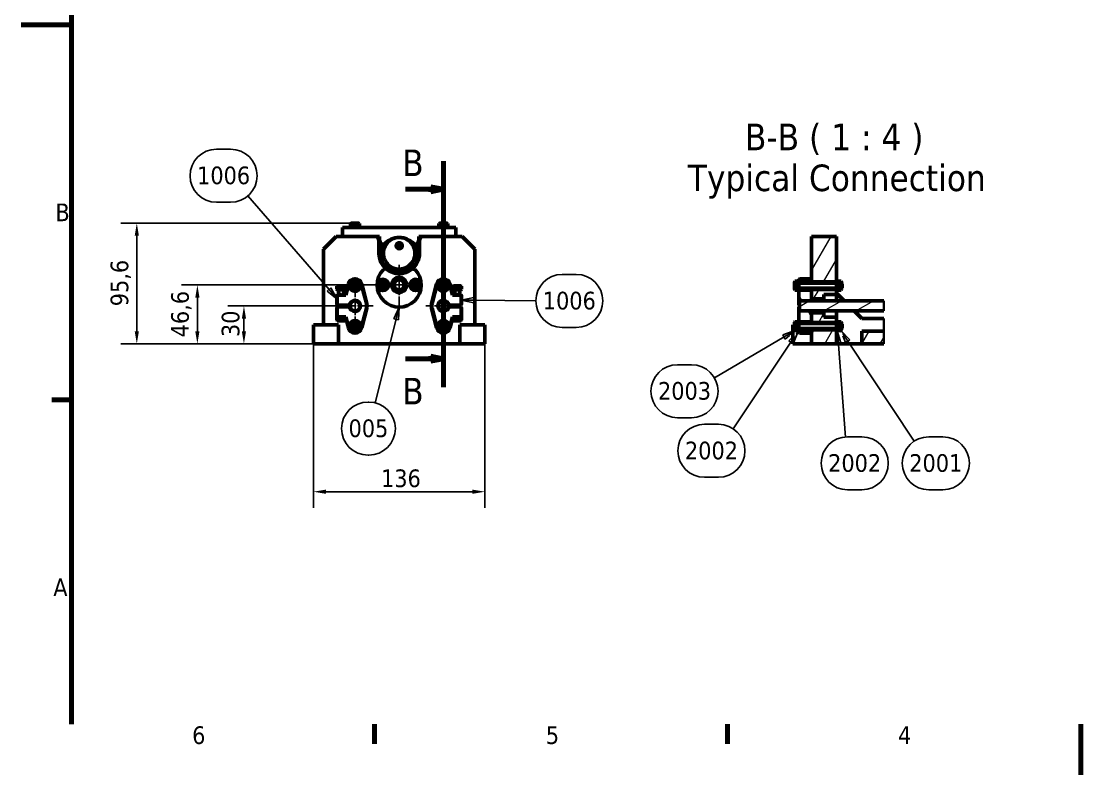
# Model space of a CAD drawing. Header units: millimetres. Extents: x -1205 to 1680, y -1175 to 1188.
# Drawn here: x 0 to 840, y 0 to 597 of the extents above; entities that cross this region are included whole.
import ezdxf

# ---------------------------------------------------------------- set-up
doc = ezdxf.new("R2010")
doc.units = ezdxf.units.MM
doc.header["$LTSCALE"] = 4
doc.linetypes.add('CHAIN', pattern=[0.3543, 0.2362, -0.0295, 0.0591, -0.0295])
for name, color, linetype, lineweight in [('Border (ISO)', 7, 'Continuous', 70), ('Center Mark (ISO)', 7, 'Continuous', 25), ('Dimension (ISO)', 7, 'Continuous', 25), ('Hatch (ISO)', 7, 'Continuous', 18), ('Section Line (ISO)', 7, 'CHAIN', 70), ('Symbol (ISO)', 7, 'Continuous', 25), ('Visible (ISO)', 7, 'Continuous', 50), ('Visible Narrow (ISO)', 7, 'Continuous', 35)]:
    doc.layers.add(name, color=color, linetype=linetype, lineweight=lineweight)
doc.styles.add('Label Text (ISO)', font='tahoma.ttf')
doc.styles.add('Note Text (ISO)', font='tahoma.ttf')
doc.dimstyles.new('Default - Method 1b (ISO)', dxfattribs={"dimscale": 4, "dimtxt": 3.5, "dimasz": 2.5, "dimexe": 3.175, "dimexo": 0, "dimgap": 0.762, "dimtad": 1, "dimtoh": 1, "dimrnd": 1e-08, "dimtxsty": 'Note Text (ISO)', "dimcen": 0.09, "dimdle": 10, "dimclrd": 256, "dimclre": 256, "dimclrt": 256, "dimazin": 2, "dimtfac": 1, "dimtmove": 0, "dimatfit": 3, "dimfxl": 0, "dimtolj": 1, "dimlwd": -1, "dimlwe": -1, "dimarcsym": 0})

# ---------------------------------------------------------------- blocks, each defined once
blk = doc.blocks.new('Borders Default Border')
at = {"layer": 'Border (ISO)'}
for p, q in [((10, 74.25), (6.1, 74.25)), ((70, 10), (70, 6.1)), ((140, 10), (140, 6.1))]:
    blk.add_line(p, q, dxfattribs=at)
at = {"layer": 'Border (ISO)', "flags": 128}
for points in [[(10, 10), (10, 287)], [(0, 148.5), (10, 148.5)], [(210, 0), (210, 10)]]:
    blk.add_lwpolyline(points, dxfattribs=at)
at = {"layer": 'Border (ISO)', "char_height": 3.5, "attachment_point": 7, "style": 'Note Text (ISO)'}
for s, insert in [('B', (6.78, 109.63)), ('A', (6.36, 35.38)), ('6', (33.88, 6.03)), ('5', (103.98, 6.03)), ('4', (173.78, 6.1))]:
    blk.add_mtext(s, dxfattribs=dict(at, insert=insert))
blk = doc.blocks.new('Balloon10')
at = {"layer": 'Symbol (ISO)'}
for p, q in [((41.51, 123.88), (38.73, 123.88)), ((61.01, 96.08), (44.94, 114.67)), ((41.51, 113.38), (38.73, 113.38)), ((61.38, 96.41), (60.63, 95.75)), ((60.63, 95.75), (62.64, 94.19)), ((61.01, 96.08), (62.64, 94.19)), ((62.64, 94.19), (61.38, 96.41))]:
    blk.add_line(p, q, dxfattribs=at)
at = {"layer": 'Symbol (ISO)', "flags": 128}
blk.add_lwpolyline([(60.63, 95.75), (62.64, 94.19)], dxfattribs=at)
at = {"layer": 'Symbol (ISO)'}
for centre, start, end in [((38.73, 118.63), 90, 270), ((41.51, 118.63), 270, 90)]:
    blk.add_arc(centre, 5.25, start, end, dxfattribs=at)
blk.add_solid([(60.63, 95.75), (62.64, 94.19), (61.38, 96.41), (60.63, 95.75)], dxfattribs=at)
at = {"layer": 'Symbol (ISO)', "insert": (40.12, 118.67), "char_height": 3.5, "attachment_point": 5, "style": 'Note Text (ISO)'}
blk.add_mtext('1006', dxfattribs=at)
blk = doc.blocks.new('Balloon11')
at = {"layer": 'Symbol (ISO)'}
for p, q in [((74.92, 92.62), (73.82, 90.32)), ((74.31, 90.2), (74.92, 92.62)), ((74.79, 90.07), (74.92, 92.62)), ((73.82, 90.32), (74.79, 90.07)), ((74.31, 90.2), (70.16, 73.63)), ((68.9, 73.8), (68.74, 73.8)), ((68.9, 63.3), (68.74, 63.3))]:
    blk.add_line(p, q, dxfattribs=at)
at = {"layer": 'Symbol (ISO)', "flags": 128}
blk.add_lwpolyline([(74.79, 90.07), (74.92, 92.62)], dxfattribs=at)
at = {"layer": 'Symbol (ISO)'}
for centre, start, end in [((68.74, 68.55), 90, 270), ((68.9, 68.55), 270, 90)]:
    blk.add_arc(centre, 5.25, start, end, dxfattribs=at)
blk.add_solid([(74.79, 90.07), (74.92, 92.62), (73.82, 90.32), (74.79, 90.07)], dxfattribs=at)
at = {"layer": 'Symbol (ISO)', "insert": (68.82, 68.59), "char_height": 3.5, "attachment_point": 5, "style": 'Note Text (ISO)'}
blk.add_mtext('005', dxfattribs=at)
blk = doc.blocks.new('Balloon12')
at = {"layer": 'Symbol (ISO)'}
for p, q in [((107.24, 99.09), (110.02, 99.09)), ((89.7, 94.49), (87.19, 94.01)), ((89.69, 93.99), (87.19, 94.01)), ((87.19, 94.01), (89.69, 93.49)), ((89.69, 93.49), (89.7, 94.49)), ((89.69, 93.99), (101.99, 93.88)), ((107.24, 88.59), (110.02, 88.59))]:
    blk.add_line(p, q, dxfattribs=at)
at = {"layer": 'Symbol (ISO)', "flags": 128}
blk.add_lwpolyline([(89.7, 94.49), (87.19, 94.01)], dxfattribs=at)
at = {"layer": 'Symbol (ISO)'}
for centre, start, end in [((107.24, 93.84), 90, 270), ((110.02, 93.84), 270, 90)]:
    blk.add_arc(centre, 5.25, start, end, dxfattribs=at)
blk.add_solid([(89.7, 94.49), (87.19, 94.01), (89.69, 93.49), (89.7, 94.49)], dxfattribs=at)
at = {"layer": 'Symbol (ISO)', "insert": (108.63, 93.87), "char_height": 3.5, "attachment_point": 5, "style": 'Note Text (ISO)'}
blk.add_mtext('1006', dxfattribs=at)
blk = doc.blocks.new('*D27')
at = {"layer": 'Defpoints', "color": 0}
for p in [(231.66, 341.39), (367.66, 341.39), (367.66, 224.23)]:
    blk.add_point(p, dxfattribs=at)
at = {"layer": 'Dimension (ISO)'}
for p, q in [((231.66, 341.39), (231.66, 211.53)), ((367.66, 341.39), (367.66, 211.53)), ((241.66, 224.23), (357.66, 224.23))]:
    blk.add_line(p, q, dxfattribs=at)
for points in [[(241.66, 225.89), (241.66, 222.56), (231.66, 224.23)], [(357.66, 225.89), (357.66, 222.56), (367.66, 224.23)]]:
    blk.add_solid(points, dxfattribs=at)
at = {"layer": 'Dimension (ISO)', "insert": (285.27, 241.86), "char_height": 14, "attachment_point": 1, "style": 'Note Text (ISO)'}
blk.add_mtext('\\A1;136', dxfattribs=at)
blk = doc.blocks.new('*D28')
at = {"layer": 'Defpoints', "color": 0}
for p in [(91.66, 436.99), (261.56, 436.99), (251.66, 341.39)]:
    blk.add_point(p, dxfattribs=at)
at = {"layer": 'Dimension (ISO)'}
for p, q in [((261.56, 436.99), (78.96, 436.99)), ((91.66, 351.39), (91.66, 426.99)), ((251.66, 341.39), (78.96, 341.39))]:
    blk.add_line(p, q, dxfattribs=at)
for points in [[(90, 426.99), (93.33, 426.99), (91.66, 436.99)], [(90, 351.39), (93.33, 351.39), (91.66, 341.39)]]:
    blk.add_solid(points, dxfattribs=at)
at = {"layer": 'Dimension (ISO)', "insert": (70.86, 371.13), "char_height": 14, "attachment_point": 1, "rotation": 90, "style": 'Note Text (ISO)'}
blk.add_mtext('\\A1;95,6', dxfattribs=at)
blk = doc.blocks.new('2dTransSection1')
at = {"layer": 'Section Line (ISO)', "linetype": 'CHAIN', "ltscale": 47.376884}
blk.add_line((83.67, 76.78), (83.67, 121.54), dxfattribs=at)
at = {"layer": 'Section Line (ISO)', "linetype": 'Continuous', "lineweight": 140}
for p, q in [((83.67, 110.35), (83.67, 121.54)), ((83.67, 76.78), (83.67, 87.97))]:
    blk.add_line(p, q, dxfattribs=at)
at = {"layer": 'Section Line (ISO)', "linetype": 'Continuous'}
for p, q in [((76.16, 115.95), (81.17, 115.95)), ((83.67, 115.95), (81.17, 116.45)), ((81.17, 116.45), (81.17, 115.45)), ((81.17, 115.95), (83.67, 115.95)), ((81.17, 115.45), (83.67, 115.95)), ((76.16, 82.38), (81.17, 82.38)), ((83.67, 82.38), (81.17, 82.88)), ((81.17, 82.88), (81.17, 81.88)), ((81.17, 82.38), (83.67, 82.38)), ((81.17, 81.88), (83.67, 82.38))]:
    blk.add_line(p, q, dxfattribs=at)
at = {"layer": 'Section Line (ISO)', "linetype": 'Continuous', "flags": 128}
for points in [[(81.17, 115.45), (83.67, 115.95)], [(81.17, 81.88), (83.67, 82.38)]]:
    blk.add_lwpolyline(points, dxfattribs=at)
at = {"layer": 'Section Line (ISO)'}
for points in [[(81.17, 115.45), (83.67, 115.95), (81.17, 116.45), (81.17, 115.45)], [(81.17, 81.88), (83.67, 82.38), (81.17, 82.88), (81.17, 81.88)]]:
    blk.add_solid(points, dxfattribs=at)
at = {"layer": 'Section Line (ISO)', "char_height": 5.25, "attachment_point": 7, "style": 'Label Text (ISO)'}
for insert in [(75.5, 118.57), (75.51, 73.35)]:
    blk.add_mtext('B', dxfattribs=dict(at, insert=insert))
blk = doc.blocks.new('Balloon24')
at = {"layer": 'Symbol (ISO)'}
for p, q in [((151.19, 86.71), (137.38, 78.61)), ((152.78, 87.78), (150.94, 87.14)), ((150.94, 87.14), (151.44, 86.28)), ((151.19, 86.71), (152.63, 87.55)), ((151.44, 86.28), (152.27, 87.01)), ((132.85, 81.21), (130.06, 81.21)), ((132.85, 70.71), (130.06, 70.71))]:
    blk.add_line(p, q, dxfattribs=at)
at = {"layer": 'Symbol (ISO)', "flags": 128}
blk.add_lwpolyline([(151.44, 86.28), (153.35, 87.97)], dxfattribs=at)
at = {"layer": 'Symbol (ISO)'}
for centre, start, end in [((130.06, 75.96), 90, 270), ((132.85, 75.96), 270, 90)]:
    blk.add_arc(centre, 5.25, start, end, dxfattribs=at)
blk.add_solid([(151.44, 86.28), (153.35, 87.97), (150.94, 87.14), (151.44, 86.28)], dxfattribs=at)
at = {"layer": 'Symbol (ISO)', "insert": (131.46, 76), "char_height": 3.5, "attachment_point": 5, "style": 'Note Text (ISO)'}
blk.add_mtext('2003', dxfattribs=at)
blk = doc.blocks.new('Balloon25')
at = {"layer": 'Symbol (ISO)'}
for p, q in [((152.59, 86.37), (152.14, 85.92)), ((152.56, 85.64), (153.34, 86.81)), ((152.97, 85.37), (153.64, 86.99)), ((153.95, 87.72), (153.59, 87.36)), ((153.65, 87.27), (153.95, 87.72)), ((153.71, 87.15), (153.95, 87.72)), ((152.56, 85.64), (141.1, 68.51)), ((152.14, 85.92), (152.97, 85.37)), ((138.19, 69.41), (135.4, 69.41)), ((138.19, 58.91), (135.4, 58.91))]:
    blk.add_line(p, q, dxfattribs=at)
at = {"layer": 'Symbol (ISO)', "flags": 128}
blk.add_lwpolyline([(152.97, 85.37), (153.95, 87.72)], dxfattribs=at)
at = {"layer": 'Symbol (ISO)'}
for centre, start, end in [((135.4, 64.16), 90, 270), ((138.19, 64.16), 270, 90)]:
    blk.add_arc(centre, 5.25, start, end, dxfattribs=at)
blk.add_solid([(152.97, 85.37), (153.95, 87.72), (152.14, 85.92), (152.97, 85.37)], dxfattribs=at)
at = {"layer": 'Symbol (ISO)', "insert": (136.8, 64.19), "char_height": 3.5, "attachment_point": 5, "style": 'Note Text (ISO)'}
blk.add_mtext('2002', dxfattribs=at)
blk = doc.blocks.new('Balloon26')
at = {"layer": 'Symbol (ISO)'}
for p, q in [((161.73, 87.21), (161.48, 85.19)), ((161.79, 87.72), (161.75, 87.4)), ((161.81, 87.44), (161.79, 87.72)), ((161.86, 87.48), (161.79, 87.72)), ((161.98, 85.23), (161.84, 87.04)), ((162.48, 85.27), (162.08, 86.68)), ((161.48, 85.19), (162.48, 85.27)), ((161.98, 85.23), (163.39, 66.89)), ((163.79, 66.93), (166.58, 66.93)), ((163.79, 56.43), (166.58, 56.43))]:
    blk.add_line(p, q, dxfattribs=at)
at = {"layer": 'Symbol (ISO)', "flags": 128}
blk.add_lwpolyline([(162.48, 85.27), (161.79, 87.72)], dxfattribs=at)
at = {"layer": 'Symbol (ISO)'}
for centre, start, end in [((163.79, 61.68), 90, 270), ((166.58, 61.68), 270, 90)]:
    blk.add_arc(centre, 5.25, start, end, dxfattribs=at)
blk.add_solid([(162.48, 85.27), (161.79, 87.72), (161.48, 85.19), (162.48, 85.27)], dxfattribs=at)
at = {"layer": 'Symbol (ISO)', "insert": (165.18, 61.71), "char_height": 3.5, "attachment_point": 5, "style": 'Note Text (ISO)'}
blk.add_mtext('2002', dxfattribs=at)
blk = doc.blocks.new('Balloon27')
at = {"layer": 'Symbol (ISO)'}
for p, q in [((162.62, 87.68), (162.43, 87.97)), ((162.71, 87.69), (162.43, 87.97)), ((162.43, 87.97), (162.55, 87.68)), ((164.23, 86.16), (162.8, 87.59)), ((163.81, 85.89), (162.82, 87.38)), ((162.86, 86.92), (163.39, 85.61)), ((163.39, 85.61), (164.23, 86.16)), ((163.81, 85.89), (176.98, 66.04)), ((179.87, 66.93), (182.66, 66.93)), ((179.87, 56.43), (182.66, 56.43))]:
    blk.add_line(p, q, dxfattribs=at)
at = {"layer": 'Symbol (ISO)', "flags": 128}
blk.add_lwpolyline([(164.23, 86.16), (162.43, 87.97)], dxfattribs=at)
at = {"layer": 'Symbol (ISO)'}
for centre, start, end in [((179.87, 61.68), 90, 270), ((182.66, 61.68), 270, 90)]:
    blk.add_arc(centre, 5.25, start, end, dxfattribs=at)
blk.add_solid([(164.23, 86.16), (162.43, 87.97), (163.39, 85.61), (164.23, 86.16)], dxfattribs=at)
at = {"layer": 'Symbol (ISO)', "insert": (181.26, 61.71), "char_height": 3.5, "attachment_point": 5, "style": 'Note Text (ISO)'}
blk.add_mtext('2001', dxfattribs=at)
blk = doc.blocks.new('*D44')
at = {"layer": 'Defpoints', "color": 0}
for p in [(176.58, 371.39), (264.66, 371.39), (251.66, 341.39)]:
    blk.add_point(p, dxfattribs=at)
at = {"layer": 'Dimension (ISO)'}
for p, q in [((264.66, 371.39), (163.88, 371.39)), ((176.58, 351.39), (176.58, 361.39)), ((251.66, 341.39), (163.88, 341.39))]:
    blk.add_line(p, q, dxfattribs=at)
for points in [[(174.91, 361.39), (178.24, 361.39), (176.58, 371.39)], [(174.91, 351.39), (178.24, 351.39), (176.58, 341.39)]]:
    blk.add_solid(points, dxfattribs=at)
at = {"layer": 'Dimension (ISO)', "insert": (158.95, 346.72), "char_height": 14, "attachment_point": 1, "rotation": 90, "style": 'Note Text (ISO)'}
blk.add_mtext('\\A1;30', dxfattribs=at)
blk = doc.blocks.new('*D45')
at = {"layer": 'Defpoints', "color": 0}
for p in [(283.66, 387.98), (139.66, 341.39), (251.66, 341.39)]:
    blk.add_point(p, dxfattribs=at)
at = {"layer": 'Dimension (ISO)'}
for p, q in [((283.66, 387.98), (126.96, 387.98)), ((139.66, 377.98), (139.66, 351.39)), ((251.66, 341.39), (126.96, 341.39))]:
    blk.add_line(p, q, dxfattribs=at)
for points in [[(138, 377.98), (141.33, 377.98), (139.66, 387.98)], [(138, 351.39), (141.33, 351.39), (139.66, 341.39)]]:
    blk.add_solid(points, dxfattribs=at)
at = {"layer": 'Dimension (ISO)', "insert": (118.87, 346.51), "char_height": 14, "attachment_point": 1, "rotation": 90, "style": 'Note Text (ISO)'}
blk.add_mtext('\\A1;46,6', dxfattribs=at)

msp = doc.modelspace()

# ---------------------------------------------------------------- hatches: boundary and pattern name
at = {"layer": 'Hatch (ISO)'}
h = msp.add_hatch(dxfattribs=at)
h.set_pattern_fill('ANSI31', color=256, scale=101.6, angle=14.999978, style=0)
h.set_pattern_definition([(60, (0, 0), (-10.99852, 6.35), [])])
h.paths.add_polyline_path([(646.344, 426.387), (626.594, 426.387), (626.594, 392.487), (626.594, 391.187), (626.594, 390.387), (646.344, 390.387)])
h.paths.add_polyline_path([(626.594, 384.387), (626.594, 383.587), (626.594, 376.887), (636.344, 376.887), (636.344, 380.387), (646.344, 380.387), (646.344, 384.387)])
h.paths.add_polyline_path([(626.594, 365.887), (626.594, 359.187), (626.594, 358.387), (646.344, 358.387), (646.344, 362.387), (636.344, 362.387), (636.344, 365.887)])
h.paths.add_polyline_path([(626.594, 341.387), (646.344, 341.387), (646.344, 352.387), (626.594, 352.387), (626.594, 351.587), (626.594, 350.287)])
h.paths.add_polyline_path([(683.899, 351.387), (683.899, 341.387), (666.344, 341.387), (666.344, 351.387)])
h = msp.add_hatch(dxfattribs=at)
h.set_pattern_fill('ANSI31', color=256, scale=101.6, angle=75.000175, style=0)
h.set_pattern_definition([(120.0002, (0, 0), (-10.9985, -6.35003), [])])
h.paths.add_polyline_path([(616.594, 382.887), (616.594, 375.787), (616.994, 375.387), (626.194, 375.387), (626.594, 375.787), (626.594, 376.887), (626.594, 383.587), (626.194, 383.987), (616.994, 383.987), (616.594, 383.587)])
h.paths.add_polyline_path([(616.594, 392.487), (616.594, 391.887), (616.594, 391.187), (616.994, 390.787), (626.194, 390.787), (626.594, 391.187), (626.594, 392.487), (626.194, 392.887), (616.994, 392.887)])
h.paths.add_polyline_path([(626.194, 358.787), (626.594, 359.187), (626.594, 365.887), (626.594, 366.987), (626.194, 367.387), (616.994, 367.387), (616.594, 366.987), (616.594, 359.887), (616.594, 359.187), (616.994, 358.787)])
h.paths.add_polyline_path([(626.594, 351.587), (626.194, 351.987), (616.994, 351.987), (616.594, 351.587), (616.594, 350.887), (616.594, 350.287), (616.994, 349.887), (626.194, 349.887), (626.594, 350.287)])
h = msp.add_hatch(dxfattribs=at)
h.set_pattern_fill('ANSI31', color=256, scale=101.6, angle=-14.999978, style=0)
h.set_pattern_definition([(30, (0, 0), (-6.35, 10.99852), [])])
h.paths.add_polyline_path([(683.899, 375.387), (683.899, 367.387), (626.194, 367.387), (616.994, 367.387), (616.994, 375.387), (626.194, 375.387)])

# ---------------------------------------------------------------- linework, layer by layer
at = {"layer": 'Center Mark (ISO)', "linetype": 'CHAIN', "ltscale": 8.88956}
for p, q in [((299.664, 403.985), (299.664, 371.985)), ((315.664, 387.985), (283.664, 387.985))]:
    msp.add_line(p, q, dxfattribs=at)
at = {"layer": 'Center Mark (ISO)', "linetype": 'CHAIN', "ltscale": 8.000593}
msp.add_line((264.664, 385.787), (264.664, 356.987), dxfattribs=at)
at = {"layer": 'Center Mark (ISO)', "linetype": 'CHAIN', "ltscale": 7.778352}
for p, q in [((334.664, 385.387), (334.664, 357.387)), ((348.664, 371.387), (320.664, 371.387))]:
    msp.add_line(p, q, dxfattribs=at)
at = {"layer": 'Center Mark (ISO)', "linetype": 'CHAIN', "ltscale": 9.556284}
msp.add_line((279.064, 371.387), (244.664, 371.387), dxfattribs=at)
at = {"layer": 'Visible (ISO)'}
for p, q in [((261.564, 436.987), (261.164, 436.587)), ((267.764, 436.987), (261.564, 436.987)), ((267.764, 436.987), (268.164, 436.587)), ((331.564, 436.987), (331.164, 436.587)), ((337.764, 436.987), (331.564, 436.987)), ((337.764, 436.987), (338.164, 436.587)), ((344.664, 433.387), (254.664, 433.387)), ((254.664, 433.387), (254.664, 426.387)), ((260.164, 434.187), (269.164, 434.187)), ((260.164, 433.387), (260.164, 434.187)), ((261.164, 436.587), (268.164, 436.587)), ((261.164, 436.587), (261.164, 434.187)), ((268.164, 436.587), (268.164, 434.187)), ((269.164, 433.387), (269.164, 434.187)), ((330.164, 434.187), (339.164, 434.187)), ((330.164, 433.387), (330.164, 434.187)), ((331.164, 436.587), (338.164, 436.587)), ((331.164, 436.587), (331.164, 434.187)), ((338.164, 436.587), (338.164, 434.187)), ((339.164, 433.387), (339.164, 434.187)), ((344.664, 433.387), (344.664, 426.387)), ((239.664, 416.387), (249.664, 426.387)), ((249.664, 426.387), (254.664, 426.387)), ((254.664, 426.387), (284.164, 426.387)), ((282.564, 426.387), (283.564, 423.387)), ((283.564, 413.044), (283.564, 423.387)), ((285.019, 420.823), (283.564, 420.188)), ((284.164, 426.387), (284.164, 423.387)), ((285.164, 420.387), (284.164, 423.387)), ((287.92, 420.387), (285.164, 420.387)), ((285.164, 406.047), (285.164, 420.044)), ((286.164, 420.044), (286.164, 406.044)), ((314.164, 420.387), (311.409, 420.387)), ((313.164, 420.044), (313.164, 406.044)), ((315.164, 423.387), (314.164, 420.387)), ((314.164, 406.047), (314.164, 420.044)), ((315.764, 420.188), (314.31, 420.823)), ((315.164, 423.387), (315.164, 426.387)), ((315.164, 426.387), (344.664, 426.387)), ((315.764, 423.387), (316.764, 426.387)), ((315.764, 423.387), (315.764, 413.044)), ((344.664, 426.387), (349.664, 426.387)), ((349.664, 426.387), (359.664, 416.387)), ((646.344, 426.387), (626.594, 426.387)), ((626.594, 426.387), (626.594, 390.387)), ((646.344, 390.387), (646.344, 426.387)), ((239.664, 356.387), (239.664, 416.387)), ((359.664, 356.387), (359.664, 416.387)), ((285.75, 404.945), (294.044, 401.322)), ((305.285, 401.322), (313.579, 404.945)), ((290.164, 401.387), (290.164, 403.017)), ((293.895, 401.387), (290.164, 401.387)), ((308.191, 399.387), (291.138, 399.387)), ((309.164, 401.387), (305.434, 401.387)), ((309.164, 403.017), (309.164, 401.387)), ((250.764, 387.387), (250.164, 387.04)), ((250.164, 386.728), (250.164, 387.04)), ((250.164, 384.846), (250.164, 386.728)), ((256.564, 387.387), (250.764, 387.387)), ((253.664, 384.846), (253.664, 386.728)), ((256.564, 387.387), (257.164, 387.04)), ((257.164, 380.387), (259.341, 388.769)), ((257.164, 387.04), (257.164, 386.728)), ((257.164, 384.846), (257.164, 386.728)), ((259.728, 388.669), (257.474, 379.987)), ((262.96, 387.694), (264.078, 389.017)), ((263.546, 386.064), (262.96, 387.694)), ((264.078, 389.017), (265.783, 388.71)), ((266.369, 387.08), (265.251, 385.757)), ((265.783, 388.71), (266.369, 387.08)), ((273.617, 373.202), (269.601, 388.669)), ((269.988, 388.769), (274.004, 373.302)), ((285.164, 388.851), (286.664, 389.717)), ((285.164, 387.119), (285.164, 388.851)), ((286.664, 386.253), (285.164, 387.119)), ((286.664, 389.717), (288.164, 388.851)), ((288.164, 387.119), (286.664, 386.253)), ((288.164, 388.851), (288.164, 387.119)), ((311.164, 388.851), (312.664, 389.717)), ((311.164, 387.119), (311.164, 388.851)), ((312.664, 386.253), (311.164, 387.119)), ((312.664, 389.717), (314.164, 388.851)), ((314.164, 387.119), (312.664, 386.253)), ((314.164, 388.851), (314.164, 387.119)), ((325.325, 373.302), (329.341, 388.769)), ((329.728, 388.669), (325.712, 373.202)), ((333.164, 388.253), (334.664, 389.119)), ((333.164, 386.521), (333.164, 388.253)), ((334.664, 385.655), (333.164, 386.521)), ((334.664, 389.119), (336.164, 388.253)), ((336.164, 386.521), (334.664, 385.655)), ((336.164, 388.253), (336.164, 386.521)), ((341.855, 379.987), (339.601, 388.669)), ((339.988, 388.769), (342.164, 380.387)), ((342.764, 387.387), (342.164, 387.04)), ((342.164, 386.728), (342.164, 387.04)), ((342.164, 384.846), (342.164, 386.728)), ((348.564, 387.387), (342.764, 387.387)), ((345.664, 384.846), (345.664, 386.728)), ((348.564, 387.387), (349.164, 387.04)), ((349.164, 387.04), (349.164, 386.728)), ((349.164, 384.846), (349.164, 386.728)), ((612.994, 390.487), (613.394, 390.887)), ((612.994, 390.487), (612.994, 384.287)), ((613.394, 383.887), (613.394, 390.887)), ((613.394, 390.887), (615.794, 390.887)), ((615.794, 382.887), (615.794, 391.887)), ((616.594, 391.887), (615.794, 391.887)), ((616.994, 392.887), (616.594, 392.487)), ((616.594, 392.487), (616.594, 391.887)), ((616.594, 382.887), (616.594, 391.887)), ((616.594, 391.187), (616.994, 390.787)), ((616.594, 389.387), (646.365, 389.387)), ((626.194, 392.887), (616.994, 392.887)), ((616.994, 390.787), (626.194, 390.787)), ((616.994, 390.787), (616.994, 389.387)), ((626.594, 392.487), (626.194, 392.887)), ((626.194, 390.787), (626.594, 391.187)), ((626.194, 389.387), (626.194, 390.787)), ((626.594, 391.187), (626.594, 392.487)), ((626.594, 390.387), (646.344, 390.387)), ((626.594, 389.387), (626.594, 390.387)), ((646.344, 390.387), (646.344, 389.387)), ((646.365, 382.887), (646.365, 391.887)), ((647.165, 391.887), (646.365, 391.887)), ((647.165, 382.887), (647.165, 391.887)), ((647.165, 390.287), (647.511, 390.887)), ((647.511, 390.887), (647.824, 390.887)), ((647.824, 390.887), (649.706, 390.887)), ((647.824, 387.387), (649.706, 387.387)), ((649.706, 390.887), (650.019, 390.887)), ((650.365, 390.287), (650.019, 390.887)), ((650.365, 384.487), (650.365, 390.287)), ((650.794, 388.957), (650.365, 389.387)), ((650.794, 388.957), (650.794, 385.816)), ((250.164, 384.533), (250.164, 384.846)), ((250.764, 384.187), (250.164, 384.533)), ((250.164, 379.987), (250.564, 380.387)), ((250.164, 372.512), (250.164, 379.987)), ((250.164, 379.987), (250.564, 379.987)), ((250.564, 380.387), (253.434, 380.387)), ((250.564, 379.987), (250.564, 380.387)), ((253.664, 379.987), (250.564, 379.987)), ((250.564, 379.987), (250.564, 372.112)), ((250.764, 384.187), (256.564, 384.187)), ((251.664, 380.387), (251.664, 384.187)), ((253.664, 379.987), (253.434, 380.387)), ((253.895, 380.387), (253.664, 379.987)), ((257.474, 379.987), (253.664, 379.987)), ((253.895, 380.387), (257.164, 380.387)), ((255.664, 380.387), (255.664, 384.187)), ((256.564, 384.187), (257.164, 384.533)), ((257.164, 384.846), (257.164, 384.533)), ((257.474, 379.987), (257.164, 380.387)), ((265.251, 385.757), (263.546, 386.064)), ((341.855, 379.987), (342.164, 380.387)), ((348.764, 379.987), (341.855, 379.987)), ((342.164, 384.533), (342.164, 384.846)), ((342.764, 384.187), (342.164, 384.533)), ((342.164, 380.387), (348.764, 380.387)), ((342.764, 384.187), (348.564, 384.187)), ((343.664, 380.387), (343.664, 384.187)), ((347.664, 380.387), (347.664, 384.187)), ((348.564, 384.187), (349.164, 384.533)), ((349.164, 379.987), (348.764, 380.387)), ((348.764, 379.987), (348.764, 380.387)), ((348.764, 372.112), (348.764, 379.987)), ((348.764, 379.987), (349.164, 379.987)), ((349.164, 384.846), (349.164, 384.533)), ((349.164, 379.987), (349.164, 372.512)), ((612.994, 384.287), (613.394, 383.887)), ((613.394, 383.887), (615.794, 383.887)), ((616.594, 382.887), (615.794, 382.887)), ((616.594, 385.387), (646.365, 385.387)), ((616.994, 383.987), (616.594, 383.587)), ((616.594, 382.887), (616.594, 375.787)), ((616.994, 385.387), (616.994, 383.987)), ((626.194, 383.987), (616.994, 383.987)), ((626.194, 383.987), (626.194, 385.387)), ((626.594, 383.587), (626.194, 383.987)), ((626.594, 384.387), (626.594, 385.387)), ((626.594, 384.387), (626.594, 376.887)), ((646.344, 384.387), (626.594, 384.387)), ((626.594, 375.787), (626.594, 383.587)), ((636.344, 376.887), (636.344, 380.387)), ((636.344, 380.387), (646.344, 380.387)), ((646.344, 385.387), (646.344, 384.387)), ((646.344, 380.387), (646.344, 384.387)), ((646.344, 381.387), (652.344, 375.387)), ((646.344, 380.387), (646.344, 375.387)), ((647.165, 382.887), (646.365, 382.887)), ((647.165, 384.487), (647.511, 383.887)), ((647.824, 383.887), (647.511, 383.887)), ((647.824, 383.887), (649.706, 383.887)), ((650.019, 383.887), (649.706, 383.887)), ((650.365, 384.487), (650.019, 383.887)), ((650.794, 385.816), (650.365, 385.387)), ((250.564, 372.112), (250.164, 372.512)), ((250.564, 370.662), (250.164, 370.262)), ((250.164, 362.787), (250.164, 370.262)), ((260.325, 372.112), (250.564, 372.112)), ((260.325, 370.662), (250.564, 370.662)), ((250.564, 370.662), (250.564, 362.787)), ((251.664, 370.662), (251.664, 372.112)), ((255.664, 370.662), (255.664, 372.112)), ((260.731, 372.112), (260.325, 372.112)), ((260.325, 370.662), (260.731, 370.662)), ((273.764, 370.728), (273.764, 372.046)), ((274.164, 372.046), (274.164, 370.728)), ((325.164, 370.728), (325.164, 372.046)), ((325.564, 372.046), (325.564, 370.728)), ((339.004, 372.112), (338.598, 372.112)), ((338.598, 370.662), (339.004, 370.662)), ((339.004, 372.112), (348.764, 372.112)), ((339.004, 370.662), (348.764, 370.662)), ((343.664, 370.662), (343.664, 372.112)), ((347.664, 370.662), (347.664, 372.112)), ((348.764, 372.112), (349.164, 372.512)), ((348.764, 362.787), (348.764, 370.662)), ((348.764, 370.662), (349.164, 370.262)), ((349.164, 370.262), (349.164, 362.787)), ((616.594, 375.787), (616.994, 375.387)), ((616.594, 372.112), (616.594, 375.787)), ((616.994, 372.112), (616.594, 372.112)), ((616.594, 370.662), (616.994, 370.662)), ((616.594, 366.987), (616.594, 370.662)), ((616.994, 375.387), (626.194, 375.387)), ((683.899, 375.387), (616.994, 375.387)), ((616.994, 375.387), (616.994, 367.387)), ((626.194, 375.387), (626.594, 375.787)), ((626.594, 376.887), (636.344, 376.887)), ((626.594, 375.787), (626.594, 375.387)), ((636.344, 375.387), (636.344, 376.887)), ((250.164, 362.787), (250.564, 362.387)), ((250.564, 362.787), (250.164, 362.787)), ((250.564, 362.387), (250.164, 362.387)), ((250.164, 359.987), (250.164, 362.387)), ((250.564, 362.787), (257.474, 362.787)), ((250.564, 362.787), (250.564, 362.387)), ((257.164, 362.387), (250.564, 362.387)), ((257.474, 362.787), (257.164, 362.387)), ((259.341, 354.005), (257.164, 362.387)), ((257.164, 359.987), (257.164, 362.387)), ((257.474, 362.787), (259.728, 354.105)), ((269.601, 354.105), (273.617, 369.572)), ((274.004, 369.471), (269.988, 354.005)), ((329.341, 354.005), (325.325, 369.471)), ((325.712, 369.572), (329.728, 354.105)), ((339.601, 354.105), (341.855, 362.787)), ((342.164, 362.387), (339.988, 354.005)), ((341.855, 362.787), (345.664, 362.787)), ((341.855, 362.787), (342.164, 362.387)), ((345.434, 362.387), (342.164, 362.387)), ((342.164, 359.987), (342.164, 362.387)), ((345.434, 362.387), (345.664, 362.787)), ((345.895, 362.387), (345.434, 362.387)), ((345.664, 362.787), (345.895, 362.387)), ((345.664, 362.787), (348.764, 362.787)), ((348.764, 362.387), (345.895, 362.387)), ((348.764, 362.787), (348.764, 362.387)), ((349.164, 362.787), (348.764, 362.787)), ((349.164, 362.787), (348.764, 362.387)), ((349.164, 362.387), (348.764, 362.387)), ((349.164, 359.987), (349.164, 362.387)), ((616.994, 367.387), (616.594, 366.987)), ((616.594, 366.987), (616.594, 359.887)), ((626.194, 367.387), (616.994, 367.387)), ((616.994, 367.387), (683.899, 367.387)), ((626.594, 366.987), (626.194, 367.387)), ((626.594, 367.387), (626.594, 366.987)), ((626.594, 359.187), (626.594, 366.987)), ((626.594, 365.887), (626.594, 358.387)), ((636.344, 365.887), (626.594, 365.887)), ((636.344, 365.887), (636.344, 367.387)), ((636.344, 362.387), (636.344, 365.887)), ((646.344, 362.387), (636.344, 362.387)), ((646.344, 367.387), (646.344, 362.387)), ((646.344, 358.387), (646.344, 362.387)), ((660.344, 367.387), (666.344, 361.387)), ((683.899, 361.387), (666.344, 361.387)), ((231.664, 356.387), (231.664, 341.387)), ((231.664, 356.387), (251.664, 356.387)), ((257.164, 359.987), (250.164, 359.987)), ((250.564, 359.587), (250.164, 359.987)), ((250.564, 359.587), (256.764, 359.587)), ((251.664, 341.387), (251.664, 356.387)), ((256.764, 359.587), (257.164, 359.987)), ((263.164, 356.253), (264.664, 357.119)), ((263.164, 354.521), (263.164, 356.253)), ((264.664, 353.655), (263.164, 354.521)), ((264.664, 357.119), (266.164, 356.253)), ((266.164, 354.521), (264.664, 353.655)), ((266.164, 356.253), (266.164, 354.521)), ((333.164, 356.253), (334.664, 357.119)), ((333.164, 354.521), (333.164, 356.253)), ((334.664, 353.655), (333.164, 354.521)), ((334.664, 357.119), (336.164, 356.253)), ((336.164, 354.521), (334.664, 353.655)), ((336.164, 356.253), (336.164, 354.521)), ((349.164, 359.987), (342.164, 359.987)), ((342.564, 359.587), (342.164, 359.987)), ((342.564, 359.587), (348.764, 359.587)), ((347.664, 356.387), (367.664, 356.387)), ((347.664, 356.387), (347.664, 341.387)), ((348.764, 359.587), (349.164, 359.987)), ((367.664, 341.387), (367.664, 356.387)), ((611.594, 356.387), (612.994, 356.387)), ((611.594, 341.387), (611.594, 356.387)), ((612.994, 358.487), (613.394, 358.887)), ((612.994, 358.487), (612.994, 352.287)), ((613.394, 351.887), (613.394, 358.887)), ((613.394, 358.887), (615.794, 358.887)), ((615.794, 350.887), (615.794, 359.887)), ((616.594, 359.887), (615.794, 359.887)), ((616.594, 350.887), (616.594, 359.887)), ((616.594, 359.187), (616.994, 358.787)), ((616.594, 357.387), (646.365, 357.387)), ((616.594, 353.387), (646.365, 353.387)), ((616.994, 358.787), (626.194, 358.787)), ((616.994, 358.787), (616.994, 357.387)), ((616.994, 353.387), (616.994, 351.987)), ((626.194, 358.787), (626.594, 359.187)), ((626.194, 357.387), (626.194, 358.787)), ((626.194, 351.987), (626.194, 353.387)), ((626.594, 358.387), (646.344, 358.387)), ((626.594, 357.387), (626.594, 358.387)), ((626.594, 352.387), (626.594, 353.387)), ((646.344, 358.387), (646.344, 357.387)), ((646.344, 353.387), (646.344, 352.387)), ((646.365, 350.887), (646.365, 359.887)), ((647.165, 359.887), (646.365, 359.887)), ((647.165, 350.887), (647.165, 359.887)), ((647.165, 358.287), (647.511, 358.887)), ((647.511, 358.887), (647.824, 358.887)), ((647.824, 358.887), (649.706, 358.887)), ((647.824, 355.387), (649.706, 355.387)), ((649.706, 358.887), (650.019, 358.887)), ((650.365, 358.287), (650.019, 358.887)), ((650.365, 352.487), (650.365, 358.287)), ((650.794, 356.957), (650.365, 357.387)), ((650.794, 353.816), (650.365, 353.387)), ((650.794, 356.957), (650.794, 353.816)), ((612.994, 352.287), (613.394, 351.887)), ((613.394, 351.887), (615.794, 351.887)), ((616.594, 350.887), (615.794, 350.887)), ((616.994, 351.987), (616.594, 351.587)), ((616.594, 350.887), (616.594, 350.287)), ((616.594, 350.287), (616.994, 349.887)), ((626.194, 351.987), (616.994, 351.987)), ((616.994, 349.887), (626.194, 349.887)), ((626.594, 351.587), (626.194, 351.987)), ((626.194, 349.887), (626.594, 350.287)), ((626.594, 352.387), (626.594, 341.387)), ((646.344, 352.387), (626.594, 352.387)), ((626.594, 350.287), (626.594, 351.587)), ((646.344, 341.387), (646.344, 352.387)), ((647.165, 350.887), (646.365, 350.887)), ((647.165, 352.487), (647.511, 351.887)), ((647.824, 351.887), (647.511, 351.887)), ((647.824, 351.887), (649.706, 351.887)), ((650.019, 351.887), (649.706, 351.887)), ((650.365, 352.487), (650.019, 351.887)), ((683.899, 351.387), (666.344, 351.387)), ((666.344, 351.387), (666.344, 341.387)), ((251.664, 341.387), (231.664, 341.387)), ((251.664, 341.387), (347.664, 341.387)), ((367.664, 341.387), (347.664, 341.387)), ((619.094, 341.387), (611.594, 341.387)), ((619.094, 341.387), (626.594, 341.387)), ((626.594, 341.387), (646.344, 341.387)), ((666.344, 341.387), (646.344, 341.387)), ((666.344, 341.387), (683.899, 341.387))]:
    msp.add_line(p, q, dxfattribs=at)
for centre, radius in [((299.664, 419.044), 2.423), ((299.664, 419.044), 1.537), ((264.664, 387.387), 4.5), ((264.664, 387.387), 3.5), ((264.664, 387.387), 3.1), ((264.664, 387.387), 1), ((286.664, 387.985), 4.5), ((286.664, 387.985), 3.5), ((286.664, 387.985), 3.1), ((286.664, 387.985), 1), ((299.664, 387.985), 6), ((299.664, 387.985), 5.333), ((299.664, 387.985), 4), ((312.664, 387.985), 4.5), ((312.664, 387.985), 3.5), ((312.664, 387.985), 3.1), ((312.664, 387.985), 1), ((334.664, 387.387), 4.5), ((334.664, 387.387), 3.5), ((334.664, 387.387), 3.1), ((334.664, 387.387), 1), ((264.664, 371.387), 4), ((334.664, 371.387), 4), ((264.664, 355.387), 4.5), ((264.664, 355.387), 3.5), ((264.664, 355.387), 3.1), ((264.664, 355.387), 1), ((334.664, 355.387), 4.5), ((334.664, 355.387), 3.5), ((334.664, 355.387), 3.1), ((334.664, 355.387), 1)]:
    msp.add_circle(centre, radius, dxfattribs=at)
for centre, radius, start, end in [((285.664, 420.044), 0.5, 136.685698, 180), ((285.664, 420.044), 0.5, 0, 43.314302), ((299.664, 410.044), 15.65, 41.368133, 138.631867), ((313.664, 420.044), 0.5, 136.685698, 180), ((313.664, 420.044), 0.5, 0, 43.314302), ((299.664, 413.044), 16.1, 180, 232.049621), ((299.664, 413.044), 16.1, 307.950379, 0), ((285.664, 406.044), 0.5, 233.455659, 0), ((313.664, 406.044), 0.5, 180, 306.544341), ((299.664, 387.985), 17.5, 135.900842, 44.099158), ((288.533, 398.771), 2, 52.049621, 135.900842), ((299.664, 413.044), 16.1, 232.049621, 307.950379), ((299.664, 413.044), 13, 244.383045, 295.616955), ((299.664, 395.985), 2, 54.836736, 148.351901), ((302.943, 395.282), 2.3, 70.953012, 129.963194), ((310.796, 398.771), 2, 44.099158, 127.950379), ((264.664, 387.387), 5.5, 14.555904, 165.444096), ((264.664, 387.387), 5.1, 14.555904, 165.444096), ((334.664, 387.387), 5.5, 14.555904, 165.444096), ((334.664, 387.387), 5.1, 14.555904, 165.444096), ((264.664, 371.387), 5.5, 172.425329, 187.574671), ((264.664, 371.387), 5, 171.662721, 188.337279), ((264.664, 371.387), 4.4, 189.484032, 170.515968), ((269.164, 372.046), 4.6, 0, 14.555904), ((269.164, 370.728), 4.6, 345.444096, 0), ((269.164, 372.046), 5, 0, 14.555904), ((269.164, 370.728), 5, 345.444096, 0), ((330.164, 372.046), 5, 165.444096, 180), ((330.164, 370.728), 5, 180, 194.555904), ((330.164, 372.046), 4.6, 165.444096, 180), ((330.164, 370.728), 4.6, 180, 194.555904), ((334.664, 371.387), 4.4, 9.484032, 350.515968), ((334.664, 371.387), 5, 351.662721, 8.337279), ((334.664, 371.387), 5.5, 352.425329, 7.574671), ((264.664, 355.387), 5.5, 194.555904, 345.444096), ((264.664, 355.387), 5.1, 194.555904, 345.444096), ((334.664, 355.387), 5.5, 194.555904, 345.444096), ((334.664, 355.387), 5.1, 194.555904, 345.444096)]:
    msp.add_arc(centre, radius, start, end, dxfattribs=at)
msp.add_open_spline([(287.166, 412.836), (287.18, 412.013), (287.275, 411.192), (287.73, 409.101), (288.215, 407.859), (289.746, 405.245), (290.919, 403.95), (293.749, 401.888), (295.424, 401.15), (299.095, 400.404), (301.104, 400.474), (305.128, 401.584), (307.102, 402.755), (310.145, 405.898), (311.234, 407.842), (312.35, 412.184), (312.284, 414.598), (310.91, 418.939), (309.658, 420.876), (306.275, 423.902), (304.116, 424.951), (299.618, 425.746), (297.292, 425.522), (292.952, 423.857), (290.974, 422.342), (287.977, 418.231), (287.122, 415.53), (287.166, 412.836)], degree=3, knots=[-6.2831853, -6.2831853, -6.2831853, -6.2831853, -6.0856481, -6.0856481, -5.7695885, -5.7695885, -5.3587111, -5.3587111, -4.9293384, -4.9293384, -4.4597191, -4.4597191, -3.9275264, -3.9275264, -3.4098636, -3.4098636, -2.851764, -2.851764, -2.3171696, -2.3171696, -1.7622274, -1.7622274, -1.2210322, -1.2210322, -0.6466567, -0.6466567, 0, 0, 0, 0], dxfattribs=at)
for points, weights in [([(300.603, 396.971), (300.709, 397.294), (300.826, 397.649)], [1.05139966418, 1.03254752058, 1]), ([(300.826, 397.649), (302.38, 397.974), (303.934, 398.299)], [1, 1.15470053838, 1]), ([(303.934, 398.299), (304.224, 397.974), (304.485, 397.683)], [1, 1.03816014064, 1.05749427913]), ([(253.664, 386.728), (251.914, 387.311), (250.164, 386.728)], [1, 1.15470053838, 1]), ([(257.164, 386.728), (255.414, 387.311), (253.664, 386.728)], [1, 1.15470053838, 1]), ([(345.664, 386.728), (343.914, 387.311), (342.164, 386.728)], [1, 1.15470053838, 1]), ([(349.164, 386.728), (347.414, 387.311), (345.664, 386.728)], [1, 1.15470053838, 1]), ([(647.824, 390.887), (647.241, 389.137), (647.824, 387.387)], [1, 1.15470053838, 1]), ([(647.824, 387.387), (647.241, 385.637), (647.824, 383.887)], [1, 1.15470053838, 1]), ([(649.706, 387.387), (650.289, 389.137), (649.706, 390.887)], [1, 1.15470053838, 1]), ([(649.706, 383.887), (650.289, 385.637), (649.706, 387.387)], [1, 1.15470053838, 1]), ([(250.164, 384.846), (251.914, 384.263), (253.664, 384.846)], [1, 1.15470053838, 1]), ([(253.664, 384.846), (255.414, 384.263), (257.164, 384.846)], [1, 1.15470053838, 1]), ([(342.164, 384.846), (343.914, 384.263), (345.664, 384.846)], [1, 1.15470053838, 1]), ([(345.664, 384.846), (347.414, 384.263), (349.164, 384.846)], [1, 1.15470053838, 1]), ([(647.824, 358.887), (647.241, 357.137), (647.824, 355.387)], [1, 1.15470053838, 1]), ([(647.824, 355.387), (647.241, 353.637), (647.824, 351.887)], [1, 1.15470053838, 1]), ([(649.706, 355.387), (650.289, 357.137), (649.706, 358.887)], [1, 1.15470053838, 1]), ([(649.706, 351.887), (650.289, 353.637), (649.706, 355.387)], [1, 1.15470053838, 1])]:
    msp.add_rational_spline(points, weights, degree=2, dxfattribs=at)
at = {"layer": 'Visible Narrow (ISO)'}
for p, q in [((683.899, 375.387), (683.899, 367.387)), ((683.899, 361.387), (683.899, 351.387)), ((683.899, 351.387), (683.899, 341.387))]:
    msp.add_line(p, q, dxfattribs=at)

# ---------------------------------------------------------------- block references
at = {"xscale": 4, "yscale": 4, "zscale": 4}
msp.add_blockref('Borders Default Border', (0, 0), dxfattribs=at)
at = {"layer": 'Section Line (ISO)', "xscale": 4, "yscale": 4, "zscale": 4}
msp.add_blockref('2dTransSection1', (0, 0), dxfattribs=at)
at = {"layer": 'Symbol (ISO)', "xscale": 4, "yscale": 4, "zscale": 4}
for name in ['Balloon10', 'Balloon12', 'Balloon11', 'Balloon24', 'Balloon25', 'Balloon26', 'Balloon27']:
    msp.add_blockref(name, (0, 0), dxfattribs=at)

# ---------------------------------------------------------------- texts
at = {"layer": 'Symbol (ISO)', "char_height": 21, "attachment_point": 7, "style": 'Label Text (ISO)'}
for s, insert in [('B-B ( 1 : 4 )', (573.765, 490.936)), ('Typical Connection', (528.534, 456.36))]:
    msp.add_mtext(s, dxfattribs=dict(at, insert=insert))

# ---------------------------------------------------------------- dimensions: what is measured, and where the dimension line sits
at = {"layer": 'Dimension (ISO)'}
for base, p1, p2, angle, picture, middle in [((91.664, 436.987), (251.664, 341.387), (261.564, 436.987), 270, '*D28', (91.664, 389.187)), ((139.664, 341.387), (283.664, 387.985), (251.664, 341.387), 90, '*D45', (139.664, 364.686)), ((176.577, 371.387), (251.664, 341.387), (264.664, 371.387), 270, '*D44', (176.577, 356.387)), ((367.664, 224.228), (231.664, 341.387), (367.664, 341.387), 180, '*D27', (299.664, 224.228))]:
    dim = msp.add_linear_dim(base=base, p1=p1, p2=p2, angle=angle, dimstyle='Default - Method 1b (ISO)', override={"dimgap": 0.762, "dimtoh": 0, "dimdec": 2, "dimtol": 0, "dimlim": 0, "dimtp": 0, "dimtm": 0, "dimtdec": 2, "dimtofl": 0, "dimatfit": 1}, dxfattribs=at)
    dim.commit()
    dim.dimension.update_dxf_attribs({"geometry": picture, "text_midpoint": middle, "dimtype": 160})

doc.saveas('drawing.dxf')
